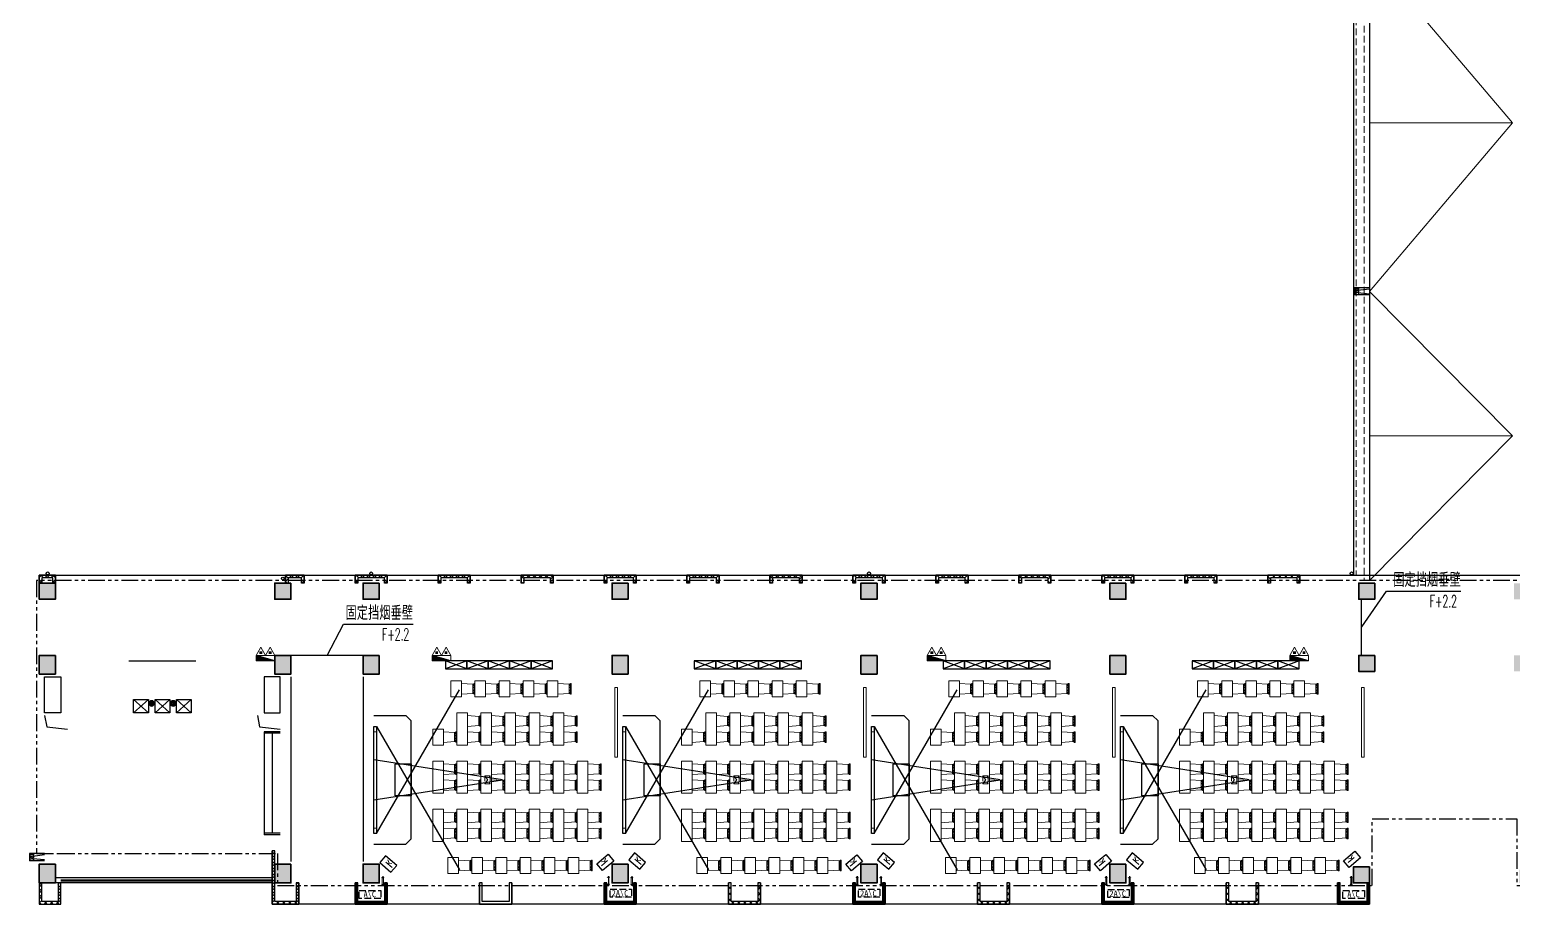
# Model space of a CAD drawing. Extents: x 196430 to 818205, y 904526 to 1974626.
# Drawn here: x 721404 to 776838, y 1124493 to 1157175 of the extents above; entities that cross this region are included whole.
import ezdxf

# ---------------------------------------------------------------- set-up
doc = ezdxf.new("R2010")
doc.units = 0
doc.header["$LTSCALE"] = 1000
doc.header["$MEASUREMENT"] = 0
for name, pattern in [('arch-1#教学楼$0$( Hidden )', [0.375, 0.25, -0.125]), ('arch-1#教学楼$0$DASH', [0.35, 0.25, -0.1]), ('arch-1#教学楼$0$HIDDEN2', [4.7625, 3.175, -1.5875]), ('arch-1#教学楼$0$PHANTOM2', [1.25, 0.625, -0.125, 0.125, -0.125, 0.125, -0.125])]:
    doc.linetypes.add(name, pattern=pattern)
for name, color, linetype in [('arch', 8, 'Continuous'), ('arch-1#教学楼$0$_0', 8, 'Continuous'), ('arch-1#教学楼$0$A-FINI', 8, 'Continuous'), ('arch-1#教学楼$0$DIM_LEAD', 8, 'Continuous'), ('arch-1#教学楼$0$fur', 8, 'Continuous'), ('arch-1#教学楼$0$LATRINE', 8, 'Continuous'), ('arch-1#教学楼$0$line', 8, 'Continuous'), ('arch-1#教学楼$0$LVTRY', 8, 'Continuous'), ('arch-1#教学楼$0$O-洞口', 8, 'Continuous'), ('arch-1#教学楼$0$WALL_METAL', 8, 'Continuous'), ('arch-1#教学楼$0$WATER', 8, 'Continuous'), ('arch-1#教学楼$0$Z-电器', 8, 'Continuous'), ('arch-1#教学楼$0$保温', 8, 'Continuous'), ('arch-1#教学楼$0$挡烟垂壁', 8, 'Continuous'), ('arch-1#教学楼$0$条件', 8, 'Continuous'), ('arch-1#教学楼$0$柱填充', 8, 'Continuous'), ('arch-1#教学楼$0$栏杆', 8, 'Continuous'), ('arch-1#教学楼$0$污水标注', 8, 'Continuous'), ('arch-1#教学楼$0$空调', 8, 'Continuous'), ('arch-1#教学楼$0$设备标注', 8, 'Continuous')]:
    doc.layers.add(name, color=color, linetype=linetype)
for name, color, linetype, lineweight in [('arch-1#教学楼$0$3T_GLASS', 8, 'Continuous', 0), ('arch-1#教学楼$0$AC', 8, 'arch-1#教学楼$0$HIDDEN2', 25), ('arch-1#教学楼$0$HANDRAIL', 8, 'Continuous', 0), ('arch-1#教学楼$0$HV-fm', 8, 'Continuous', 18), ('arch-1#教学楼$0$WINDOW', 8, 'Continuous', 25), ('arch-1#教学楼$0$家具', 8, 'Continuous', 9), ('arch-1#教学楼$0$砼柱', 8, 'Continuous', 35), ('arch-1#教学楼$0$细线', 8, 'Continuous', 13)]:
    doc.layers.add(name, color=color, linetype=linetype, lineweight=lineweight)
doc.styles.add('arch-1#教学楼$0$_TCH_DYN', font='')
doc.styles.add('arch-1#教学楼$0$_THVAC_DIM', font='SIMPLEX', dxfattribs={"width": 0.8, "height": 3.5, "bigfont": 'HZTXT'})
doc.styles.add('arch-1#教学楼$0$DIM_FONT', font='SIMPLEX.shx', dxfattribs={"width": 0.6})
doc.styles.add('arch-1#教学楼$0$Standard', font='gbenor.shx', dxfattribs={"bigfont": 'gbcbig.shx'})
doc.styles.get('arch-1#教学楼$0$_TCH_DYN').set_extended_font_data('SimSun')
doc.linetypes.add('arch-1#教学楼$0$XH_LINE', pattern='A,2,-0.2,["XH",arch-1#教学楼$0$Standard,S=0.15,R=0,X=-0.15,Y=-0.08],-0.15', length=2.35)

# ---------------------------------------------------------------- blocks, each defined once
blk = doc.blocks.new('arch-1#教学楼$0$A$C229B5E25')
at = {"layer": 'arch-1#教学楼$0$LATRINE'}
for points in [[(0, 2150), (0, 1600), (500, 1600), (500, 2150), (0, 2150)], [(500, 2150), (0, 1600)], [(0, 2150), (500, 1600)], [(0, 1350), (0, 800), (500, 800), (500, 1350), (0, 1350)], [(500, 1350), (0, 800)], [(0, 1350), (500, 800)], [(0, 550), (0, 0), (500, 0), (500, 550), (0, 550)], [(500, 550), (0, 0)], [(0, 550), (500, 0)]]:
    blk.add_lwpolyline(points, dxfattribs=at)
blk = doc.blocks.new('arch-1#教学楼$0$GPS_ws_dlpm')
for p, q in [((-100, 9), (-9, 100)), ((-93, -37), (37, 93)), ((-71, -71), (71, 71)), ((-35, -94), (94, 35)), ((11, -99), (99, -11))]:
    blk.add_line(p, q)
blk.add_circle((0, 0), 100)
blk = doc.blocks.new('arch-1#教学楼$0$Z5')
at = {"layer": 'arch-1#教学楼$0$砼柱', "lineweight": 35}
for points in [[(924554, -738464), (923954, -738464), (923954, -739064), (924554, -739064)], [(933354, -738464), (932754, -738464), (932754, -739064), (933354, -739064)], [(936654, -738464), (936054, -738464), (936054, -739064), (936654, -739064)], [(945954, -738464), (945354, -738464), (945354, -739064), (945954, -739064)], [(955254, -738464), (954654, -738464), (954654, -739064), (955254, -739064)], [(964554, -738464), (963954, -738464), (963954, -739064), (964554, -739064)], [(973854, -738464), (973254, -738464), (973254, -739064), (973854, -739064)], [(924554, -741164), (923954, -741164), (923954, -741864), (924554, -741864)], [(933354, -741164), (932754, -741164), (932754, -741864), (933354, -741864)], [(936654, -741164), (936054, -741164), (936054, -741864), (936654, -741864)], [(945954, -741164), (945354, -741164), (945354, -741864), (945954, -741864)], [(955254, -741164), (954654, -741164), (954654, -741864), (955254, -741864)], [(964554, -741164), (963954, -741164), (963954, -741864), (964554, -741864)], [(973854, -741164), (973254, -741164), (973254, -741764), (973854, -741764)], [(924554, -748964), (923954, -748964), (923954, -749664), (924554, -749664)], [(933354, -748964), (932754, -748964), (932754, -749664), (933354, -749664)], [(936654, -748964), (936054, -748964), (936054, -749664), (936654, -749664)], [(945954, -748964), (945354, -748964), (945354, -749664), (945954, -749664)], [(955254, -748964), (954654, -748964), (954654, -749664), (955254, -749664)], [(964554, -748964), (963954, -748964), (963954, -749664), (964554, -749664)], [(973654, -749064), (973054, -749064), (973054, -749664), (973654, -749664)]]:
    blk.add_lwpolyline(points, close=True, dxfattribs=at)
blk = doc.blocks.new('arch-1#教学楼$0$4zw')
at = {"layer": 'arch-1#教学楼$0$柱填充'}
h = blk.add_hatch(color=251, dxfattribs=at)
h.dxf.hatch_style = 1
h.paths.add_polyline_path([(5476757, 210835), (5476157, 210835), (5476157, 210235), (5476757, 210235)])
h.paths.add_polyline_path([(5472857, 210835), (5472257, 210835), (5472257, 210235), (5472857, 210235)])
h.paths.add_polyline_path([(5461457, 210935), (5460857, 210935), (5460857, 210235), (5461457, 210235)])
h.paths.add_polyline_path([(5464757, 210935), (5464157, 210935), (5464157, 210235), (5464757, 210235)])
h.paths.add_polyline_path([(5464757, 221235), (5464157, 221235), (5464157, 220635), (5464757, 220635)])
h.paths.add_polyline_path([(5464757, 218735), (5464157, 218735), (5464157, 218035), (5464757, 218035)])
h.paths.add_polyline_path([(5461457, 221235), (5460857, 221235), (5460857, 220635), (5461457, 220635)])
h.paths.add_polyline_path([(5461457, 218735), (5460857, 218735), (5460857, 218035), (5461457, 218035)])
h.paths.add_polyline_path([(5452157, 221235), (5451557, 221235), (5451557, 220635), (5452157, 220635)])
h.paths.add_polyline_path([(5452157, 218735), (5451557, 218735), (5451557, 218035), (5452157, 218035)])
h.paths.add_polyline_path([(5452157, 210935), (5451557, 210935), (5451557, 210235), (5452157, 210235)])
h.paths.add_polyline_path([(5472857, 218735), (5472257, 218735), (5472257, 218135), (5472857, 218135)])
h.paths.add_polyline_path([(5476757, 218735), (5476157, 218735), (5476157, 218135), (5476757, 218135)])
h.paths.add_polyline_path([(5472857, 221235), (5472257, 221235), (5472257, 220635), (5472857, 220635)])
h.paths.add_polyline_path([(5476757, 221235), (5476157, 221235), (5476157, 220635), (5476757, 220635)])
h.paths.add_polyline_path([(5442857, 221235), (5442257, 221235), (5442257, 220635), (5442857, 220635)])
h.paths.add_polyline_path([(5442857, 218735), (5442257, 218735), (5442257, 218035), (5442857, 218035)])
h.paths.add_polyline_path([(5442857, 210935), (5442257, 210935), (5442257, 210235), (5442857, 210235)])
h.paths.add_polyline_path([(5433557, 221235), (5432957, 221235), (5432957, 220635), (5433557, 220635)])
h.paths.add_polyline_path([(5433557, 218735), (5432957, 218735), (5432957, 218035), (5433557, 218035)])
h.paths.add_polyline_path([(5433557, 210935), (5432957, 210935), (5432957, 210235), (5433557, 210235)])
h.paths.add_polyline_path([(5424257, 221235), (5423657, 221235), (5423657, 220635), (5424257, 220635)])
h.paths.add_polyline_path([(5424257, 218735), (5423657, 218735), (5423657, 218035), (5424257, 218035)])
h.paths.add_polyline_path([(5424257, 210935), (5423657, 210935), (5423657, 210235), (5424257, 210235)])
h.paths.add_polyline_path([(5418557, 218735), (5417957, 218735), (5417957, 218135), (5418557, 218135)])
h.paths.add_polyline_path([(5418557, 210835), (5417957, 210835), (5417957, 210235), (5418557, 210235)])
h.paths.add_polyline_path([(5415457, 218735), (5414857, 218735), (5414857, 218135), (5415457, 218135)])
h.paths.add_polyline_path([(5415457, 221235), (5414857, 221235), (5414857, 220635), (5415457, 220635)])
h.paths.add_polyline_path([(5415457, 210835), (5414857, 210835), (5414857, 210235), (5415457, 210235)])
h.paths.add_polyline_path([(5464757, 268135), (5464157, 268135), (5464157, 267435), (5464757, 267435)])
h.paths.add_polyline_path([(5464757, 276135), (5464157, 276135), (5464157, 275435), (5464757, 275435)])
h.paths.add_polyline_path([(5468657, 276135), (5468057, 276135), (5468057, 275435), (5468657, 275435)])
h.paths.add_polyline_path([(5468657, 278635), (5468057, 278635), (5468057, 278035), (5468657, 278035)])
h.paths.add_polyline_path([(5464757, 278635), (5464157, 278635), (5464157, 278035), (5464757, 278035)])
h.paths.add_polyline_path([(5478257, 276135), (5477657, 276135), (5477657, 275435), (5478257, 275435)])
h.paths.add_polyline_path([(5478257, 278635), (5477657, 278635), (5477657, 277935), (5478257, 277935)])
h.paths.add_polyline_path([(5478257, 268035), (5477657, 268035), (5477657, 267435), (5478257, 267435)])
h.paths.add_polyline_path([(5468657, 268035), (5468057, 268035), (5468057, 267435), (5468657, 267435)])
h.paths.add_polyline_path([(5455457, 278635), (5454857, 278635), (5454857, 278035), (5455457, 278035)])
h.paths.add_polyline_path([(5455457, 276135), (5454857, 276135), (5454857, 275435), (5455457, 275435)])
h.paths.add_polyline_path([(5455457, 268135), (5454857, 268135), (5454857, 267435), (5455457, 267435)])
h.paths.add_polyline_path([(5446157, 278635), (5445557, 278635), (5445557, 278035), (5446157, 278035)])
h.paths.add_polyline_path([(5446157, 276135), (5445557, 276135), (5445557, 275435), (5446157, 275435)])
h.paths.add_polyline_path([(5446157, 268135), (5445557, 268135), (5445557, 267435), (5446157, 267435)])
h.paths.add_polyline_path([(5436857, 278635), (5436257, 278635), (5436257, 278035), (5436857, 278035)])
h.paths.add_polyline_path([(5436857, 276135), (5436257, 276135), (5436257, 275435), (5436857, 275435)])
h.paths.add_polyline_path([(5436857, 268135), (5436257, 268135), (5436257, 267435), (5436857, 267435)])
h.paths.add_polyline_path([(5427557, 278635), (5426957, 278635), (5426957, 278035), (5427557, 278035)])
h.paths.add_polyline_path([(5427557, 276135), (5426957, 276135), (5426957, 275435), (5427557, 275435)])
h.paths.add_polyline_path([(5427557, 268135), (5426957, 268135), (5426957, 267435), (5427557, 267435)])
h.paths.add_polyline_path([(5424257, 278635), (5423657, 278635), (5423657, 278035), (5424257, 278035)])
h.paths.add_polyline_path([(5424257, 276135), (5423657, 276135), (5423657, 275435), (5424257, 275435)])
h.paths.add_polyline_path([(5424257, 268135), (5423657, 268135), (5423657, 267435), (5424257, 267435)])
h.paths.add_polyline_path([(5415457, 276135), (5414857, 276135), (5414857, 275435), (5415457, 275435)])
h.paths.add_polyline_path([(5415457, 278635), (5414857, 278635), (5414857, 277935), (5415457, 277935)])
h.paths.add_polyline_path([(5415457, 268135), (5414857, 268135), (5414857, 267435), (5415457, 267435)])
h.paths.add_polyline_path([(5415457, 166935), (5414857, 166935), (5414857, 166235), (5415457, 166235)])
h.paths.add_polyline_path([(5415457, 169635), (5414857, 169635), (5414857, 169035), (5415457, 169035)])
h.paths.add_polyline_path([(5424257, 169635), (5423657, 169635), (5423657, 169035), (5424257, 169035)])
h.paths.add_polyline_path([(5427557, 169635), (5426957, 169635), (5426957, 169035), (5427557, 169035)])
h.paths.add_polyline_path([(5424257, 166935), (5423657, 166935), (5423657, 166235), (5424257, 166235)])
h.paths.add_polyline_path([(5427557, 166935), (5426957, 166935), (5426957, 166235), (5427557, 166235)])
h.paths.add_polyline_path([(5427557, 159135), (5426957, 159135), (5426957, 158435), (5427557, 158435)])
h.paths.add_polyline_path([(5436857, 159135), (5436257, 159135), (5436257, 158435), (5436857, 158435)])
h.paths.add_polyline_path([(5436857, 169635), (5436257, 169635), (5436257, 169035), (5436857, 169035)])
h.paths.add_polyline_path([(5436857, 166935), (5436257, 166935), (5436257, 166235), (5436857, 166235)])
h.paths.add_polyline_path([(5446157, 169635), (5445557, 169635), (5445557, 169035), (5446157, 169035)])
h.paths.add_polyline_path([(5446157, 166935), (5445557, 166935), (5445557, 166235), (5446157, 166235)])
h.paths.add_polyline_path([(5446157, 159135), (5445557, 159135), (5445557, 158435), (5446157, 158435)])
h.paths.add_polyline_path([(5455457, 169635), (5454857, 169635), (5454857, 169035), (5455457, 169035)])
h.paths.add_polyline_path([(5455457, 166935), (5454857, 166935), (5454857, 166235), (5455457, 166235)])
h.paths.add_polyline_path([(5455457, 159135), (5454857, 159135), (5454857, 158435), (5455457, 158435)])
h.paths.add_polyline_path([(5464757, 169635), (5464157, 169635), (5464157, 169035), (5464757, 169035)])
h.paths.add_polyline_path([(5464757, 166935), (5464157, 166935), (5464157, 166335), (5464757, 166335)])
h.paths.add_polyline_path([(5464557, 159035), (5463957, 159035), (5463957, 158435), (5464557, 158435)])
h.paths.add_polyline_path([(5470657, 158935), (5470157, 158935), (5470157, 158435), (5470657, 158435)])
h.paths.add_polyline_path([(5470557, 166935), (5469957, 166935), (5469957, 166335), (5470557, 166335)])
h.paths.add_polyline_path([(5470557, 169635), (5469957, 169635), (5469957, 169035), (5470557, 169035)])
h.paths.add_polyline_path([(5475957, 167135), (5475357, 167135), (5475357, 166535), (5475957, 166535)])
h.paths.add_polyline_path([(5475957, 158935), (5475457, 158935), (5475457, 158435), (5475957, 158435)])
h.paths.add_polyline_path([(5415457, 159135), (5414857, 159135), (5414857, 158435), (5415457, 158435)])
h.paths.add_polyline_path([(5424257, 159135), (5423657, 159135), (5423657, 158435), (5424257, 158435)])
h.paths.add_polyline_path([(5475957, 169635), (5475357, 169635), (5475357, 169035), (5475957, 169035)])
at = {"layer": 'arch-1#教学楼$0$砼柱'}
blk.add_blockref('arch-1#教学楼$0$Z5', (4490903, 908100), dxfattribs=at)
blk = doc.blocks.new('arch-1#教学楼$0$$plan$00000303')
at = {"linetype": 'Continuous'}
for p, q in [((-197, 0), (-168, 418)), ((202, 0), (-197, 0)), ((-195, 500), (-195, 466)), ((-195, 500), (200, 500)), ((-195, 467), (-168, 416)), ((200, 466), (-195, 466)), ((-170, 418), (173, 418)), ((-153, 467), (-153, 417)), ((-125, 467), (-125, 417)), ((-66, 467), (-66, 417)), ((-45, 467), (-45, 417)), ((47, 467), (47, 417)), ((71, 467), (71, 417)), ((135, 467), (135, 417)), ((159, 467), (159, 417)), ((173, 417), (199, 467)), ((202, 0), (173, 418)), ((200, 500), (200, 466))]:
    blk.add_line(p, q, dxfattribs=at)
at = {"style": 'arch-1#教学楼$0$Standard', "width": 0.8, "flags": 9}
for tag in ['XSIZE', 'YSIZE']:
    blk.add_attdef(tag, (0, 0), '', height=0.5, dxfattribs=at)
blk = doc.blocks.new('arch-1#教学楼$0$few3t3t2')
at = {"layer": 'arch-1#教学楼$0$家具'}
blk.add_lwpolyline([(2575074, 638220), (2575474, 638220), (2575474, 637020), (2575074, 637020)], close=True, dxfattribs=at)
at = {"layer": 'arch-1#教学楼$0$家具', "rotation": 270}
for p in [(2575474, 637923), (2575474, 637323)]:
    blk.add_blockref('arch-1#教学楼$0$$plan$00000303', p, dxfattribs=at)
blk = doc.blocks.new('arch-1#教学楼$0$eeg')
at = {"layer": 'arch-1#教学楼$0$fur'}
blk.add_lwpolyline([(131554, 140917), (131854, 140917), (131854, 140117), (131554, 140117)], close=True, dxfattribs=at)
blk.add_lwpolyline([(131854, 140917), (131554, 140117), (131554, 140917), (131854, 140117)], dxfattribs=at)
blk = doc.blocks.new('arch-1#教学楼$0$ptss1')
at = {"layer": 'arch-1#教学楼$0$A-FINI'}
for p, q in [((5254532, 991690), (5257632, 997053)), ((5254432, 996090), (5255632, 996090)), ((5254532, 995690), (5257632, 990327)), ((5255632, 996090), (5255832, 995890)), ((5255832, 991490), (5255832, 995890)), ((5259234, 993690), (5254432, 994438)), ((5254432, 992938), (5259234, 993690)), ((5254432, 991290), (5255632, 991290)), ((5255632, 991290), (5255832, 991490))]:
    blk.add_line(p, q, dxfattribs=at)
for points in [[(5254432, 995690), (5254532, 995690), (5254532, 991690), (5254432, 991690)], [(5255232, 994290), (5255832, 994290), (5255832, 993090), (5255232, 993090)]]:
    blk.add_lwpolyline(points, close=True, dxfattribs=at)
at = {"layer": 'arch-1#教学楼$0$HANDRAIL'}
blk.add_line((5255832, 993092), (5255832, 994292), dxfattribs=at)
at = {"layer": 'arch-1#教学楼$0$家具'}
for p, q in [((5257311, 997390), (5257711, 997390)), ((5258211, 997390), (5258611, 997390)), ((5259111, 997390), (5259511, 997390)), ((5260011, 997390), (5260411, 997390)), ((5260911, 997390), (5261311, 997390)), ((5257032, 995590), (5256632, 995590))]:
    blk.add_line(p, q, dxfattribs=at)
at = {"layer": 'arch-1#教学楼$0$家具', "linetype": 'arch-1#教学楼$0$DASH', "ltscale": 0.8}
for p, q in [((5258583, 993840), (5258583, 993540)), ((5258583, 993840), (5258783, 993840)), ((5258583, 993840), (5258783, 993540)), ((5258583, 993540), (5258783, 993840)), ((5258583, 993540), (5258783, 993540)), ((5258783, 993840), (5258783, 993540))]:
    blk.add_line(p, q, dxfattribs=at)
at = {"layer": 'arch-1#教学楼$0$家具'}
for points in [[(5257711, 997390), (5257711, 996790), (5257311, 996790), (5257311, 997390)], [(5258611, 997390), (5258611, 996790), (5258211, 996790), (5258211, 997390)], [(5259511, 997390), (5259511, 996790), (5259111, 996790), (5259111, 997390)], [(5260411, 997390), (5260411, 996790), (5260011, 996790), (5260011, 997390)], [(5261311, 997390), (5261311, 996790), (5260911, 996790), (5260911, 997390)], [(5257032, 995590), (5257032, 994990), (5256632, 994990), (5256632, 995590)], [(5257596, 990790), (5257596, 990190), (5257196, 990190), (5257196, 990790), (5257596, 990790)], [(5258496, 990790), (5258496, 990190), (5258096, 990190), (5258096, 990790), (5258496, 990790)], [(5259396, 990790), (5259396, 990190), (5258996, 990190), (5258996, 990790), (5259396, 990790)], [(5260296, 990790), (5260296, 990190), (5259896, 990190), (5259896, 990790), (5260296, 990790)], [(5261196, 990790), (5261196, 990190), (5260796, 990190), (5260796, 990790), (5261196, 990790)], [(5262096, 990790), (5262096, 990190), (5261696, 990190), (5261696, 990790), (5262096, 990790)]]:
    blk.add_lwpolyline(points, dxfattribs=at)
for points in [[(5263432, 997140), (5263532, 997140), (5263532, 994540), (5263432, 994540)], [(5254432, 995490), (5254532, 995490), (5254532, 991890), (5254432, 991890)]]:
    blk.add_lwpolyline(points, close=True, dxfattribs=at)
at = {"layer": 'arch-1#教学楼$0$家具', "extrusion": (0, 0, -1), "zscale": -1}
for name, p, rotation in [('arch-1#教学楼$0$eeg', (-5116989, 866285), 90), ('arch-1#教学楼$0$eeg', (-5117789, 866285), 90), ('arch-1#教学楼$0$eeg', (-5118589, 866285), 90), ('arch-1#教学楼$0$eeg', (-5119389, 866285), 90), ('arch-1#教学楼$0$eeg', (-5120189, 866285), 90), ('arch-1#教学楼$0$few3t3t2', (-2681558, 1629610), 180), ('arch-1#教学楼$0$few3t3t2', (-2682458, 1629610), 180), ('arch-1#教学楼$0$few3t3t2', (-2683358, 1629610), 180), ('arch-1#教学楼$0$few3t3t2', (-2684258, 1629610), 180), ('arch-1#教学楼$0$few3t3t2', (-2685158, 1629610), 180), ('arch-1#教学楼$0$few3t3t2', (-2686058, 1629610), 180), ('arch-1#教学楼$0$few3t3t2', (-2686958, 1629610), 180)]:
    blk.add_blockref(name, p, dxfattribs=dict(at, rotation=rotation))
at = {"layer": 'arch-1#教学楼$0$家具', "rotation": 270}
for p in [(5257711, 997092), (5258611, 997092), (5259511, 997092), (5260411, 997092), (5261311, 997092), (5257032, 995293), (5257596, 990492), (5258496, 990492), (5259396, 990492), (5260296, 990492), (5261196, 990492), (5262096, 990492)]:
    blk.add_blockref('arch-1#教学楼$0$$plan$00000303', p, dxfattribs=at)
at = {"layer": 'arch-1#教学楼$0$家具'}
for p in [(2682458, 357969), (2683358, 357969), (2684258, 357969), (2685158, 357969), (2686058, 357969), (2681558, 356169), (2682458, 356169), (2683358, 356169), (2684258, 356169), (2685158, 356169), (2686058, 356169), (2686958, 356169)]:
    blk.add_blockref('arch-1#教学楼$0$few3t3t2', p, dxfattribs=at)
blk = doc.blocks.new('arch-1#教学楼$0$ysg222')
at = {"layer": 'arch-1#教学楼$0$设备标注'}
for centre in [(5275388, 170001), (5284175, 169806), (5287475, 170001), (5306075, 170001), (5324109, 170001)]:
    blk.add_circle(centre, 55, dxfattribs=at)
blk = doc.blocks.new('arch-1#教学楼$0$A$C41442FB6')
at = {"layer": 'arch-1#教学楼$0$Z-电器'}
blk.add_lwpolyline([(0, 550), (330, 550), (330, 0), (0, 0)], close=True, dxfattribs=at)
at = {"layer": 'arch-1#教学楼$0$Z-电器', "linetype": 'Continuous', "style": 'arch-1#教学楼$0$DIM_FONT', "width": 0.8}
blk.add_text('k', height=300, rotation=359.9455, dxfattribs=at).set_placement((123, 165))
blk = doc.blocks.new('arch-1#教学楼$0$wateroutlet')
at = {"layer": 'arch-1#教学楼$0$WATER'}
for p, q in [((917915, 751106), (917915, 751666)), ((918187, 751666), (917915, 751666)), ((917915, 751506), (917999, 751506)), ((917938, 751642), (917938, 751506)), ((917938, 751642), (918162, 751642)), ((918004, 751546), (917959, 751106)), ((918092, 751548), (918148, 751106)), ((918099, 751506), (918187, 751506)), ((918162, 751642), (918162, 751506)), ((918187, 751106), (918187, 751666))]:
    blk.add_line(p, q, dxfattribs=at)
blk.add_circle((918048, 751572), 55, dxfattribs=at)
blk.add_arc((918048, 751547), 44, 0.7795, 180.7795, dxfattribs=at)
blk = doc.blocks.new('arch-1#教学楼$0$WEQWESDA')
at = {"layer": 'arch-1#教学楼$0$HV-fm'}
h = blk.add_hatch(dxfattribs=at)
h.set_pattern_fill('ANSI31', angle=270, style=0)
h.set_pattern_definition([(315, (-693696.34586, 2541731.43045), (0.088388347648, 0.088388347648), [])])
edge = h.paths.add_edge_path()
edge.add_line((477846, 567113), (477846, 566912))
edge.add_line((477846, 566912), (478546, 566913))
edge.add_line((478546, 566913), (477846, 567113))
at = {"layer": 'arch-1#教学楼$0$HV-fm', "color": 7}
for p, q in [((477846, 567113), (477846, 566913)), ((477846, 567113), (478546, 566913)), ((478546, 567113), (477847, 567113)), ((478546, 567113), (478546, 566913))]:
    blk.add_line(p, q, dxfattribs=at)
at = {"layer": 'arch-1#教学楼$0$HV-fm', "color": 7, "linetype": 'arch-1#教学楼$0$XH_LINE', "ltscale": 1.5}
blk.add_lwpolyline([(478546, 566913), (477846, 566913)], dxfattribs=at)
blk = doc.blocks.new('arch-1#教学楼$0$37')
at = {"linetype": 'Continuous'}
for p, q in [((350, 606), (0, 0)), ((0, 0), (700, 0)), ((700, 0), (350, 606))]:
    blk.add_line(p, q, dxfattribs=at)
at = {"linetype": 'Continuous', "const_width": 210}
blk.add_lwpolyline([(455, 202), (245, 202)], dxfattribs=at)
blk = doc.blocks.new('arch-1#教学楼$0$WERWERSGFDFGFG')
at = {"layer": 'arch-1#教学楼$0$HV-fm', "color": 7, "linetype": 'arch-1#教学楼$0$XH_LINE', "ltscale": 1.5, "xscale": 0.5, "yscale": 0.5, "zscale": 0.5}
for p in [(477846, 567426), (478196, 567426)]:
    blk.add_blockref('arch-1#教学楼$0$37', p, dxfattribs=at)
blk = doc.blocks.new('arch-1#教学楼$0$xfs5')
at = {"layer": 'arch-1#教学楼$0$WINDOW'}
for name, p in [('arch-1#教学楼$0$WERWERSGFDFGFG', (3982990, -478798)), ('arch-1#教学楼$0$WERWERSGFDFGFG', (3989564, -478798)), ('arch-1#教学楼$0$WERWERSGFDFGFG', (4008064, -478798)), ('arch-1#教学楼$0$WERWERSGFDFGFG', (4021616, -478798, 0)), ('arch-1#教学楼$0$WEQWESDA', (3982989, -478484)), ('arch-1#教学楼$0$WEQWESDA', (3989563, -478484)), ('arch-1#教学楼$0$WEQWESDA', (4008063, -478484)), ('arch-1#教学楼$0$WEQWESDA', (4021615, -478484, 0))]:
    blk.add_blockref(name, p, dxfattribs=at)
blk = doc.blocks.new('arch-1#教学楼$0$kk')
for p, q in [((867740, -260999), (867665, -260999)), ((867703, -261309), (867703, -260947)), ((867740, -261257), (867665, -261257))]:
    blk.add_line(p, q)
at = {"const_width": 10}
for points in [[(867635, -260999), (867665, -260999), (867665, -261257), (867635, -261257)], [(867770, -260999), (867740, -260999), (867740, -261257), (867770, -261257)]]:
    blk.add_lwpolyline(points, dxfattribs=at)
blk = doc.blocks.new('arch-1#教学楼$0$2AC')
at = {"layer": 'arch-1#教学楼$0$AC', "linetype": 'arch-1#教学楼$0$DASH'}
blk.add_lwpolyline([(5312920, 688661), (5313720, 688661), (5313720, 688361), (5312920, 688361)], close=True, dxfattribs=at)
at = {"layer": 'arch-1#教学楼$0$AC', "style": 'arch-1#教学楼$0$_TCH_DYN'}
blk.add_text('2A\\C', height=227.8, dxfattribs=at).set_placement((5312983, 688395))
blk = doc.blocks.new('arch-1#教学楼$0$wetwertyr')
at = {"layer": 'arch-1#教学楼$0$AC', "linetype": 'arch-1#教学楼$0$DASH'}
blk.add_lwpolyline([(7654325, 2471000), (7655125, 2471000), (7655125, 2470700), (7654325, 2470700)], close=True, dxfattribs=at)
at = {"layer": 'arch-1#教学楼$0$AC', "style": 'arch-1#教学楼$0$_TCH_DYN'}
blk.add_text('A\\C', height=227.8, dxfattribs=at).set_placement((7654485, 2470743))
blk = doc.blocks.new('arch-1#教学楼')
at = {"layer": 'arch-1#教学楼$0$条件'}
h = blk.add_hatch(dxfattribs=at)
h.set_pattern_fill('ANSI37', color=256, scale=100)
h.set_pattern_definition([(45, (-1426800.5, -1408785.7), (-112.2532015, 112.2532015), []), (135, (-1426800.5, -1408785.7), (-112.2532015, -112.2532015), [])])
h.paths.add_polyline_path([(5275175, 175285), (5275075, 175285), (5275075, 175585), (5275675, 175585), (5275675, 175285), (5275575, 175285), (5275575, 175485), (5275175, 175485)])
h = blk.add_hatch(dxfattribs=at)
h.set_pattern_fill('ANSI37', color=256, scale=100)
h.set_pattern_definition([(45, (-1417450.5, -1430785.7), (-112.2532015, 112.2532015), []), (135, (-1417450.5, -1430785.7), (-112.2532015, -112.2532015), [])])
h.paths.add_polyline_path([(5284375, 175285), (5284275, 175285), (5284275, 175585), (5284975, 175585), (5284975, 175285), (5284875, 175285), (5284875, 175485), (5284375, 175485)])
h = blk.add_hatch(dxfattribs=at)
h.set_pattern_fill('ANSI37', color=256, scale=100)
h.set_pattern_definition([(45, (-1414350.5, -1430785.7), (-112.2532015, 112.2532015), []), (135, (-1414350.5, -1430785.7), (-112.2532015, -112.2532015), [])])
h.paths.add_polyline_path([(5286975, 175285), (5286875, 175285), (5286875, 175585), (5288075, 175585), (5288075, 175285), (5287975, 175285), (5287975, 175485), (5286975, 175485)])
h = blk.add_hatch(dxfattribs=at)
h.set_pattern_fill('ANSI37', color=256, scale=100)
h.set_pattern_definition([(45, (-1411250.5, -1430785.7), (-112.2532015, 112.2532015), []), (135, (-1411250.5, -1430785.7), (-112.2532015, -112.2532015), [])])
h.paths.add_polyline_path([(5290075, 175285), (5289975, 175285), (5289975, 175585), (5291175, 175585), (5291175, 175285), (5291075, 175285), (5291075, 175485), (5290075, 175485)])
h = blk.add_hatch(dxfattribs=at)
h.set_pattern_fill('ANSI37', color=256, scale=100)
h.set_pattern_definition([(45, (-1408150.5, -1430852.37), (-112.2532015, 112.2532015), []), (135, (-1408150.5, -1430852.37), (-112.2532015, -112.2532015), [])])
h.paths.add_polyline_path([(5293175, 175285), (5293075, 175285), (5293075, 175585), (5294275, 175585), (5294275, 175285), (5294175, 175285), (5294175, 175485), (5293175, 175485)])
h = blk.add_hatch(dxfattribs=at)
h.set_pattern_fill('ANSI37', color=256, scale=100)
h.set_pattern_definition([(45, (-1405050.5, -1430785.7), (-112.2532015, 112.2532015), []), (135, (-1405050.5, -1430785.7), (-112.2532015, -112.2532015), [])])
h.paths.add_polyline_path([(5296275, 175285), (5296175, 175285), (5296175, 175585), (5297375, 175585), (5297375, 175285), (5297275, 175285), (5297275, 175485), (5296275, 175485)])
h = blk.add_hatch(dxfattribs=at)
h.set_pattern_fill('ANSI37', color=256, scale=100)
h.set_pattern_definition([(45, (-1401950.5, -1430785.7), (-112.2532015, 112.2532015), []), (135, (-1401950.5, -1430785.7), (-112.2532015, -112.2532015), [])])
h.paths.add_polyline_path([(5299375, 175285), (5299275, 175285), (5299275, 175585), (5300475, 175585), (5300475, 175285), (5300375, 175285), (5300375, 175485), (5299375, 175485)])
h = blk.add_hatch(dxfattribs=at)
h.set_pattern_fill('ANSI37', color=256, scale=100)
h.set_pattern_definition([(45, (-1398850.5, -1430852.37), (-112.2532015, 112.2532015), []), (135, (-1398850.5, -1430852.37), (-112.2532015, -112.2532015), [])])
h.paths.add_polyline_path([(5302475, 175285), (5302375, 175285), (5302375, 175585), (5303575, 175585), (5303575, 175285), (5303475, 175285), (5303475, 175485), (5302475, 175485)])
h = blk.add_hatch(dxfattribs=at)
h.set_pattern_fill('ANSI37', color=256, scale=100)
h.set_pattern_definition([(45, (-1395750.5, -1430785.7), (-112.2532015, 112.2532015), []), (135, (-1395750.5, -1430785.7), (-112.2532015, -112.2532015), [])])
h.paths.add_polyline_path([(5305575, 175285), (5305475, 175285), (5305475, 175585), (5306675, 175585), (5306675, 175285), (5306575, 175285), (5306575, 175485), (5305575, 175485)])
h = blk.add_hatch(dxfattribs=at)
h.set_pattern_fill('ANSI37', color=256, scale=100)
h.set_pattern_definition([(45, (-1392650.5, -1430785.7), (-112.2532015, 112.2532015), []), (135, (-1392650.5, -1430785.7), (-112.2532015, -112.2532015), [])])
h.paths.add_polyline_path([(5308675, 175285), (5308575, 175285), (5308575, 175585), (5309775, 175585), (5309775, 175285), (5309675, 175285), (5309675, 175485), (5308675, 175485)])
h = blk.add_hatch(dxfattribs=at)
h.set_pattern_fill('ANSI37', color=256, scale=100)
h.set_pattern_definition([(45, (-1389550.5, -1430852.37), (-112.2532015, 112.2532015), []), (135, (-1389550.5, -1430852.37), (-112.2532015, -112.2532015), [])])
h.paths.add_polyline_path([(5311775, 175285), (5311675, 175285), (5311675, 175585), (5312875, 175585), (5312875, 175285), (5312775, 175285), (5312775, 175485), (5311775, 175485)])
h = blk.add_hatch(dxfattribs=at)
h.set_pattern_fill('ANSI37', color=256, scale=100)
h.set_pattern_definition([(45, (-1386450.5, -1430785.7), (-112.2532015, 112.2532015), []), (135, (-1386450.5, -1430785.7), (-112.2532015, -112.2532015), [])])
h.paths.add_polyline_path([(5314875, 175285), (5314775, 175285), (5314775, 175585), (5315975, 175585), (5315975, 175285), (5315875, 175285), (5315875, 175485), (5314875, 175485)])
h = blk.add_hatch(dxfattribs=at)
h.set_pattern_fill('ANSI37', color=256, scale=100)
h.set_pattern_definition([(45, (-1383350.5, -1430785.7), (-112.2532015, 112.2532015), []), (135, (-1383350.5, -1430785.7), (-112.2532015, -112.2532015), [])])
h.paths.add_polyline_path([(5317975, 175285), (5317875, 175285), (5317875, 175585), (5319075, 175585), (5319075, 175285), (5318975, 175285), (5318975, 175485), (5317975, 175485)])
h = blk.add_hatch(dxfattribs=at)
h.set_pattern_fill('ANSI37', color=256, scale=100)
h.set_pattern_definition([(45, (-1380300.5, -1431052.37), (-112.2532015, 112.2532015), []), (135, (-1380300.5, -1431052.37), (-112.2532015, -112.2532015), [])])
h.paths.add_polyline_path([(5321075, 175285), (5320975, 175285), (5320975, 175585), (5322175, 175585), (5322175, 175285), (5322075, 175285), (5322075, 175485), (5321075, 175485)])
h = blk.add_hatch(dxfattribs=at)
h.set_pattern_fill('ANSI37', color=256, scale=100)
h.set_pattern_definition([(45, (-1417850.5, -1419785.72), (-112.2532015, 112.2532015), []), (135, (-1417850.5, -1419785.72), (-112.2532015, -112.2532015), [])])
h.paths.add_polyline_path([(5283875, 165285), (5283775, 165285), (5283775, 163285), (5284775, 163285), (5284775, 164085), (5284675, 164085), (5284675, 163385), (5283875, 163385)])
h = blk.add_hatch(dxfattribs=at)
h.set_pattern_fill('ANSI37', color=256, scale=100)
h.set_pattern_definition([(45, (-1426750.5, -1419785.72), (-112.2532015, 112.2532015), []), (135, (-1426750.5, -1419785.72), (-112.2532015, -112.2532015), [])])
h.paths.add_polyline_path([(5275175, 164085), (5275075, 164085), (5275075, 163285), (5275875, 163285), (5275875, 164085), (5275775, 164085), (5275775, 163385), (5275175, 163385)])
h = blk.add_hatch(dxfattribs=at)
h.set_pattern_fill('ANSI37', color=256, scale=100)
h.set_pattern_definition([(45, (-1400400.5, -1419785.72), (-112.2532015, 112.2532015), []), (135, (-1400400.5, -1419785.72), (-112.2532015, -112.2532015), [])])
h.paths.add_polyline_path([(5300925, 164085), (5300825, 164085), (5300825, 163285), (5302025, 163285), (5302025, 164085), (5301925, 164085), (5301925, 163385), (5300925, 163385)])
h = blk.add_hatch(dxfattribs=at)
h.set_pattern_fill('ANSI37', color=256, scale=100)
h.set_pattern_definition([(45, (-1391100.5, -1419785.72), (-112.2532015, 112.2532015), []), (135, (-1391100.5, -1419785.72), (-112.2532015, -112.2532015), [])])
h.paths.add_polyline_path([(5310225, 164085), (5310125, 164085), (5310125, 163285), (5311325, 163285), (5311325, 164085), (5311225, 164085), (5311225, 163385), (5310225, 163385)])
h = blk.add_hatch(dxfattribs=at)
h.set_pattern_fill('ANSI37', color=256, scale=100)
h.set_pattern_definition([(45, (-1381800.5, -1419785.72), (-112.2532015, 112.2532015), []), (135, (-1381800.5, -1419785.72), (-112.2532015, -112.2532015), [])])
h.paths.add_polyline_path([(5319525, 164085), (5319425, 164085), (5319425, 163285), (5320625, 163285), (5320625, 164085), (5320525, 164085), (5320525, 163385), (5319525, 163385)])
for points in [[(5330075, 215785), (5330075, 211285), (5324775, 211285), (5324775, 175385)], [(5324775, 198785), (5324775, 186185)], [(5324775, 186185), (5324775, 175385)], [(5275675, 175285), (5275675, 175585), (5275075, 175585), (5275075, 175285)], [(5275575, 175285), (5275575, 175485), (5275175, 175485), (5275175, 175285)], [(5284975, 175285), (5284975, 175585), (5284275, 175585), (5284275, 175285)], [(5284875, 175285), (5284875, 175485), (5284375, 175485), (5284375, 175285)], [(5288075, 175285), (5288075, 175585), (5286875, 175585), (5286875, 175285)], [(5287975, 175285), (5287975, 175485), (5286975, 175485), (5286975, 175285)], [(5291175, 175285), (5291175, 175585), (5289975, 175585), (5289975, 175285)], [(5291075, 175285), (5291075, 175485), (5290075, 175485), (5290075, 175285)], [(5294275, 175285), (5294275, 175585), (5293075, 175585), (5293075, 175285)], [(5294175, 175285), (5294175, 175485), (5293175, 175485), (5293175, 175285)], [(5297375, 175285), (5297375, 175585), (5296175, 175585), (5296175, 175285)], [(5297275, 175285), (5297275, 175485), (5296275, 175485), (5296275, 175285)], [(5300475, 175285), (5300475, 175585), (5299275, 175585), (5299275, 175285)], [(5300375, 175285), (5300375, 175485), (5299375, 175485), (5299375, 175285)], [(5303575, 175285), (5303575, 175585), (5302375, 175585), (5302375, 175285)], [(5303475, 175285), (5303475, 175485), (5302475, 175485), (5302475, 175285)], [(5306675, 175285), (5306675, 175585), (5305475, 175585), (5305475, 175285)], [(5306575, 175285), (5306575, 175485), (5305575, 175485), (5305575, 175285)], [(5309775, 175285), (5309775, 175585), (5308575, 175585), (5308575, 175285)], [(5309675, 175285), (5309675, 175485), (5308675, 175485), (5308675, 175285)], [(5312875, 175285), (5312875, 175585), (5311675, 175585), (5311675, 175285)], [(5312775, 175285), (5312775, 175485), (5311775, 175485), (5311775, 175285)], [(5315975, 175285), (5315975, 175585), (5314775, 175585), (5314775, 175285)], [(5315875, 175285), (5315875, 175485), (5314875, 175485), (5314875, 175285)], [(5319075, 175285), (5319075, 175585), (5317875, 175585), (5317875, 175285)], [(5318975, 175285), (5318975, 175485), (5317975, 175485), (5317975, 175285)], [(5322175, 175285), (5322175, 175585), (5320975, 175585), (5320975, 175285)], [(5322075, 175285), (5322075, 175485), (5321075, 175485), (5321075, 175285)], [(5287175, 171785), (5287175, 164885)], [(5275275, 170335), (5275358, 169918), (5276125, 169835)], [(5283225, 170335), (5283308, 169918), (5284075, 169835)], [(5284775, 164085), (5284775, 163285), (5283775, 163285), (5283775, 165285)], [(5275675, 164285), (5283775, 164285)], [(5283775, 164085), (5275675, 164085)], [(5288075, 164085), (5288075, 163285), (5286875, 163285), (5286875, 164085)], [(5287975, 164085), (5287975, 163385), (5286975, 163385), (5286975, 164085)], [(5292725, 164085), (5292725, 163285), (5291525, 163285), (5291525, 164085)], [(5297375, 164085), (5297375, 163285), (5296175, 163285), (5296175, 164085)], [(5297275, 164085), (5297275, 163385), (5296275, 163385), (5296275, 164085)], [(5302025, 164085), (5302025, 163285), (5300825, 163285), (5300825, 164085)], [(5301925, 164085), (5301925, 163385), (5300925, 163385), (5300925, 164085)], [(5306675, 164085), (5306675, 163285), (5305475, 163285), (5305475, 164085)], [(5306575, 164085), (5306575, 163385), (5305575, 163385), (5305575, 164085)], [(5311325, 164085), (5311325, 163285), (5310125, 163285), (5310125, 164085)], [(5311225, 164085), (5311225, 163385), (5310225, 163385), (5310225, 164085)], [(5315975, 164085), (5315975, 163285), (5314775, 163285), (5314775, 164085)], [(5315875, 164085), (5315875, 163385), (5314875, 163385), (5314875, 164085)], [(5320625, 164085), (5320625, 163285), (5319425, 163285), (5319425, 164085)], [(5320525, 164085), (5320525, 163385), (5319525, 163385), (5319525, 164085)], [(5324775, 164085), (5324775, 163285), (5323575, 163285), (5323575, 164085)], [(5324675, 164085), (5324675, 163385), (5323675, 163385), (5323675, 164085)]]:
    blk.add_lwpolyline(points)
at = {"layer": 'arch-1#教学楼$0$3T_GLASS'}
for points in [[(5324775, 211285), (5330125, 205085), (5324775, 198785), (5330125, 192485), (5324775, 186185), (5330125, 180785), (5324775, 175385)], [(5330125, 192485), (5324775, 192485)], [(5330125, 180785), (5324775, 180785)]]:
    blk.add_lwpolyline(points, dxfattribs=at)
at = {"layer": 'arch-1#教学楼$0$_0'}
blk.add_lwpolyline([(5284475, 171785), (5284475, 164885)], dxfattribs=at)
at = {"layer": 'arch-1#教学楼$0$A-FINI'}
for points in [[(5275175, 175285), (5275075, 175285), (5275075, 175585), (5275675, 175585), (5275675, 175285), (5275575, 175285), (5275575, 175485), (5275175, 175485), (5275175, 175285)], [(5275075, 175585), (5336175, 175585)], [(5284375, 175285), (5284275, 175285), (5284275, 175585), (5284975, 175585), (5284975, 175285), (5284875, 175285), (5284875, 175485), (5284375, 175485), (5284375, 175285)], [(5286975, 175285), (5286875, 175285), (5286875, 175585), (5288075, 175585), (5288075, 175285), (5287975, 175285), (5287975, 175485), (5286975, 175485), (5286975, 175285)], [(5290075, 175285), (5289975, 175285), (5289975, 175585), (5291175, 175585), (5291175, 175285), (5291075, 175285), (5291075, 175485), (5290075, 175485), (5290075, 175285)], [(5296275, 175285), (5296175, 175285), (5296175, 175585), (5297375, 175585), (5297375, 175285), (5297275, 175285), (5297275, 175485), (5296275, 175485), (5296275, 175285)], [(5302475, 175285), (5302375, 175285), (5302375, 175585), (5303575, 175585), (5303575, 175285), (5303475, 175285), (5303475, 175485), (5302475, 175485), (5302475, 175285)], [(5308675, 175285), (5308575, 175285), (5308575, 175585), (5309775, 175585), (5309775, 175285), (5309675, 175285), (5309675, 175485), (5308675, 175485), (5308675, 175285)], [(5314875, 175285), (5314775, 175285), (5314775, 175585), (5315975, 175585), (5315975, 175285), (5315875, 175285), (5315875, 175485), (5314875, 175485), (5314875, 175285)], [(5321075, 175285), (5320975, 175285), (5320975, 175585), (5322175, 175585), (5322175, 175285), (5322075, 175285), (5322075, 175485), (5321075, 175485), (5321075, 175285)], [(5283875, 165285), (5283775, 165285), (5283775, 163285), (5284775, 163285), (5284775, 164085), (5284675, 164085), (5284675, 163385), (5283875, 163385), (5283875, 165285)], [(5275175, 164085), (5275075, 164085), (5275075, 163285), (5275875, 163285), (5275875, 164085), (5275775, 164085), (5275775, 163385), (5275175, 163385), (5275175, 164085)], [(5286975, 164085), (5286875, 164085), (5286875, 163285), (5288075, 163285), (5288075, 164085), (5287975, 164085), (5287975, 163385), (5286975, 163385), (5286975, 164085)], [(5296275, 164085), (5296175, 164085), (5296175, 163285), (5297375, 163285), (5297375, 164085), (5297275, 164085), (5297275, 163385), (5296275, 163385), (5296275, 164085)], [(5314875, 164085), (5314775, 164085), (5314775, 163285), (5315975, 163285), (5315975, 164085), (5315875, 164085), (5315875, 163385), (5314875, 163385), (5314875, 164085)], [(5323675, 164085), (5323575, 164085), (5323575, 163285), (5324775, 163285), (5324775, 164085), (5324675, 164085), (5324675, 163385), (5323675, 163385), (5323675, 164085)], [(5324775, 163285), (5283775, 163285)]]:
    blk.add_lwpolyline(points, dxfattribs=at)
at = {"layer": 'arch-1#教学楼$0$DIM_LEAD'}
for p, q in [((5324492, 173660), (5325412, 174990)), ((5325412, 174990), (5328189, 174990)), ((5285825, 172585), (5286439, 173753)), ((5286439, 173753), (5289043, 173753))]:
    blk.add_line(p, q, dxfattribs=at)
at = {"layer": 'arch-1#教学楼$0$LVTRY'}
for p, q in [((5283475, 169735), (5283475, 165885)), ((5284075, 169735), (5283475, 169735)), ((5284075, 169675), (5283475, 169675)), ((5283775, 169675), (5283775, 165945)), ((5284075, 165945), (5283475, 165945)), ((5284075, 165885), (5283475, 165885))]:
    blk.add_line(p, q, dxfattribs=at)
for points in [[(5275275, 170435), (5275275, 171785), (5275875, 171785), (5275875, 170435)], [(5284075, 170435), (5284075, 171785), (5283475, 171785), (5283475, 170435)]]:
    blk.add_lwpolyline(points, close=True, dxfattribs=at)
at = {"layer": 'arch-1#教学楼$0$WALL_METAL'}
for points in [[(5324575, 211485), (5324175, 211485), (5324175, 175585)], [(5293175, 175285), (5293075, 175285), (5293075, 175585), (5294275, 175585), (5294275, 175285), (5294175, 175285), (5294175, 175485), (5293175, 175485), (5293175, 175285)], [(5299375, 175285), (5299275, 175285), (5299275, 175585), (5300475, 175585), (5300475, 175285), (5300375, 175285), (5300375, 175485), (5299375, 175485), (5299375, 175285)], [(5305575, 175285), (5305475, 175285), (5305475, 175585), (5306675, 175585), (5306675, 175285), (5306575, 175285), (5306575, 175485), (5305575, 175485), (5305575, 175285)], [(5311775, 175285), (5311675, 175285), (5311675, 175585), (5312875, 175585), (5312875, 175285), (5312775, 175285), (5312775, 175485), (5311775, 175485), (5311775, 175285)], [(5317975, 175285), (5317875, 175285), (5317875, 175585), (5319075, 175585), (5319075, 175285), (5318975, 175285), (5318975, 175485), (5317975, 175485), (5317975, 175285)], [(5291625, 164085), (5291525, 164085), (5291525, 163285), (5292725, 163285), (5292725, 164085), (5292625, 164085), (5292625, 163385), (5291625, 163385), (5291625, 164085)], [(5300925, 164085), (5300825, 164085), (5300825, 163285), (5302025, 163285), (5302025, 164085), (5301925, 164085), (5301925, 163385), (5300925, 163385), (5300925, 164085)], [(5305575, 164085), (5305475, 164085), (5305475, 163285), (5306675, 163285), (5306675, 164085), (5306575, 164085), (5306575, 163385), (5305575, 163385), (5305575, 164085)], [(5310225, 164085), (5310125, 164085), (5310125, 163285), (5311325, 163285), (5311325, 164085), (5311225, 164085), (5311225, 163385), (5310225, 163385), (5310225, 164085)], [(5319525, 164085), (5319425, 164085), (5319425, 163285), (5320625, 163285), (5320625, 164085), (5320525, 164085), (5320525, 163385), (5319525, 163385), (5319525, 164085)]]:
    blk.add_lwpolyline(points, dxfattribs=at)
at = {"layer": 'arch-1#教学楼$0$WINDOW'}
blk.add_lwpolyline([(5278425, 172385), (5280925, 172385)], dxfattribs=at)
at = {"layer": 'arch-1#教学楼$0$WINDOW', "ltscale": 100}
for points in [[(5286940, 164085), (5286910, 164085), (5286910, 163320), (5288040, 163320), (5288040, 164085), (5288010, 164085), (5288010, 163350), (5286940, 163350)], [(5296240, 164085), (5296210, 164085), (5296210, 163320), (5297340, 163320), (5297340, 164085), (5297310, 164085), (5297310, 163350), (5296240, 163350)], [(5305540, 164085), (5305510, 164085), (5305510, 163320), (5306640, 163320), (5306640, 164085), (5306610, 164085), (5306610, 163350), (5305540, 163350)], [(5314840, 164085), (5314810, 164085), (5314810, 163320), (5315940, 163320), (5315940, 164085), (5315910, 164085), (5315910, 163350), (5314840, 163350)], [(5323640, 164085), (5323610, 164085), (5323610, 163320), (5324740, 163320), (5324740, 164085), (5324710, 164085), (5324710, 163350), (5323640, 163350)]]:
    blk.add_lwpolyline(points, close=True, dxfattribs=at)
at = {"layer": 'arch-1#教学楼$0$保温', "linetype": 'arch-1#教学楼$0$PHANTOM2'}
blk.add_lwpolyline([(5330275, 163985), (5336275, 163985), (5336275, 166485), (5336275, 166485), (5336275, 166485), (5336275, 166485), (5336275, 175385), (5274975, 175385), (5274975, 165185), (5275775, 165185), (5275775, 165185), (5283975, 165185), (5283975, 163985), (5324875, 163985), (5324875, 166485), (5330275, 166485), (5330275, 163985)], dxfattribs=at)
at = {"layer": 'arch-1#教学楼$0$挡烟垂壁', "linetype": 'arch-1#教学楼$0$DASH', "const_width": 50}
for points in [[(5324475, 174685), (5324475, 172585)], [(5287375, 172585), (5284275, 172585)], [(5287375, 172585), (5284275, 172585)]]:
    blk.add_lwpolyline(points, dxfattribs=at)
at = {"layer": 'arch-1#教学楼$0$栏杆', "color": 205}
for points in [[(5275875, 164205), (5283775, 164205)], [(5275875, 164165), (5283775, 164165)]]:
    blk.add_lwpolyline(points, dxfattribs=at)
at = {"layer": 'arch-1#教学楼$0$细线', "linetype": 'arch-1#教学楼$0$( Hidden )'}
for points in [[(5324575, 211385), (5324275, 211385), (5324275, 175585)], [(5324575, 211485), (5324575, 175385)]]:
    blk.add_lwpolyline(points, dxfattribs=at)
for name, p in [('arch-1#教学楼$0$4zw', (-139782, 5650)), ('arch-1#教学楼$0$ptss1', (33142, -825754)), ('arch-1#教学楼$0$ptss1', (42442, -825754)), ('arch-1#教学楼$0$ptss1', (51742, -825754)), ('arch-1#教学楼$0$ptss1', (61042, -825754))]:
    blk.add_blockref(name, p)
at = {"xscale": -1, "rotation": 90}
blk.add_blockref('arch-1#教学楼$0$A$C229B5E25', (5280750, 170935), dxfattribs=at)
at = {"layer": 'arch-1#教学楼$0$_0'}
for name, p in [('arch-1#教学楼$0$ysg222', (0, 5650)), ('arch-1#教学楼$0$xfs5', (822339, 83957)), ('arch-1#教学楼$0$2AC', (-16520, -524806)), ('arch-1#教学楼$0$2AC', (-7239, -524814)), ('arch-1#教学楼$0$2AC', (2075, -524821))]:
    blk.add_blockref(name, p, dxfattribs=at)
at = {"layer": 'arch-1#教学楼$0$AC'}
for p in [(-2367294, -2307194), (-2330540, -2307194)]:
    blk.add_blockref('arch-1#教学楼$0$wetwertyr', p, dxfattribs=at)
at = {"layer": 'arch-1#教学楼$0$line', "rotation": 89.99999999351662}
for p in [(6075881, -731860), (6026381, -753002)]:
    blk.add_blockref('arch-1#教学楼$0$wateroutlet', p, dxfattribs=at)
at = {"layer": 'arch-1#教学楼$0$O-洞口', "lineweight": -3, "rotation": 179.9999131518769}
for p in [(6155615, -96973), (6164915, -96973), (6174215, -96973), (6183515, -96973)]:
    blk.add_blockref('arch-1#教学楼$0$kk', p, dxfattribs=at)
at = {"layer": 'arch-1#教学楼$0$O-洞口', "lineweight": -3, "xscale": -1, "rotation": 180.0000868481231}
for p in [(4428635, -96973), (4437935, -96973), (4447235, -96973), (4456390, -96973), (4456390, -96973)]:
    blk.add_blockref('arch-1#教学楼$0$kk', p, dxfattribs=at)
at = {"layer": 'arch-1#教学楼$0$污水标注', "xscale": -1}
for p in [(5279273, 170795, 0), (5280077, 170795, 0)]:
    blk.add_blockref('arch-1#教学楼$0$GPS_ws_dlpm', p, dxfattribs=at)
at = {"layer": 'arch-1#教学楼$0$空调', "xscale": -1, "rotation": 229.5771269215247}
for p in [(5297097, 164952), (5306397, 164952), (5315697, 164952), (5287797, 164843)]:
    blk.add_blockref('arch-1#教学楼$0$A$C41442FB6', p, dxfattribs=at)
at = {"layer": 'arch-1#教学楼$0$空调', "rotation": 130.4228730784753}
for p in [(5324438, 165020), (5296538, 164903), (5305838, 164888), (5315138, 164898)]:
    blk.add_blockref('arch-1#教学楼$0$A$C41442FB6', p, dxfattribs=at)
at = {"layer": 'arch-1#教学楼$0$DIM_LEAD', "color": 7, "style": 'arch-1#教学楼$0$_THVAC_DIM'}
for s, height, width, p in [('固定挡烟垂壁', 525, 0.8, (5325663, 175147)), ('F+2.2', 446.2, 0.564706, (5327028, 174386)), ('固定挡烟垂壁', 525, 0.8, (5286518, 173911)), ('F+2.2', 446.2, 0.564706, (5287882, 173149))]:
    blk.add_text(s, height=height, dxfattribs=dict(at, width=width)).set_placement(p)

msp = doc.modelspace()

# ---------------------------------------------------------------- block references
at = {"layer": 'arch'}
msp.add_blockref('arch-1#教学楼', (-4553312, 961208), dxfattribs=at)

doc.saveas('drawing.dxf')
